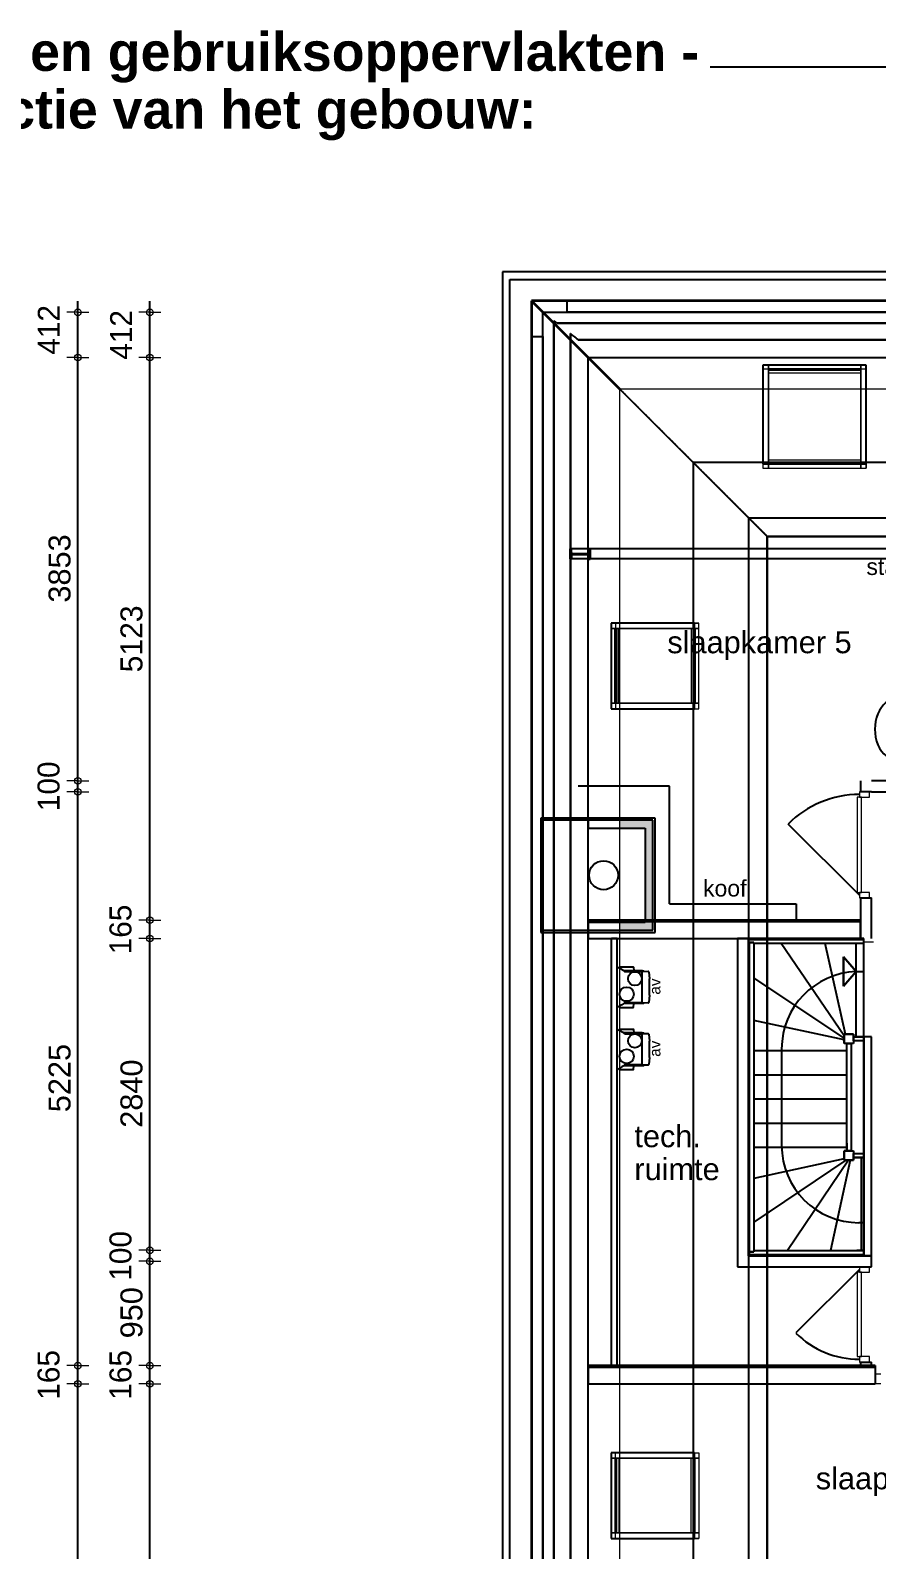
# Model space of a CAD drawing. Header units: millimetres. Extents: x 0 to 59350, y 0 to 29700.
# Drawn here: x 32243 to 36092, y 8906 to 15821 of the extents above; entities that cross this region are included whole.
import ezdxf

# ---------------------------------------------------------------- set-up
doc = ezdxf.new("R2010")
doc.units = ezdxf.units.MM
doc.linetypes.add('PUNKT2_S9', pattern=[1, 0, -1])
doc.linetypes.add('VERDECKT2_S2', pattern=[2.7, 2, -0.7])
doc.layers.add('LAYER1', color=1, linetype='Continuous', lineweight=18)
doc.layers.add('Standard', color=7, linetype='Continuous', lineweight=25)
for name, color, linetype in [('LAYER3', 1, 'Continuous'), ('LAYER4', 1, 'Continuous'), ('LAYER9', 1, 'Continuous')]:
    doc.layers.add(name, color=color, linetype=linetype)
doc.styles.add('ARIAL', font='arial.ttf')

msp = doc.modelspace()

# ---------------------------------------------------------------- hatches: boundary and pattern name
at = {"layer": 'Standard', "linetype": 'PUNKT2_S9', "lineweight": -3}
for points in [[(34922.5, 12190.6), (35039.7, 12190.6), (35039.7, 12225.6), (34922.5, 12225.6)], [(35039.7, 12225.6), (35039.7, 11760.6), (35074.7, 11760.6), (35074.7, 12225.6)], [(34922.5, 11725.6), (35074.7, 11725.6), (35074.7, 11760.6), (34922.5, 11760.6)]]:
    msp.add_hatch(color=9, dxfattribs=at).paths.add_polyline_path(points)

# ---------------------------------------------------------------- linework, layer by layer
at = {"layer": 'LAYER1', "color": 1, "linetype": 'Continuous', "lineweight": -3}
for p, q in [((35945.4, 11244.6), (35658, 11664.1)), ((35951.7, 11252.4), (35858.2, 11664.1)), ((35999.7, 11240.6), (35999.7, 11664.1)), ((36032.2, 11664.1), (36032.2, 11240.6)), ((35942.2, 11603.9), (35942.2, 11470.1)), ((35999.7, 11537), (35942.2, 11603.9)), ((35942.2, 11603.9), (35999.7, 11537)), ((35942.2, 11470.1), (35942.2, 11603.9)), ((35945.4, 11233.4), (35533.7, 11507.8)), ((35942.2, 11470.1), (35999.7, 11537)), ((35999.7, 11537), (35942.2, 11470.1)), ((35945.4, 11225.6), (35533.7, 11314.4)), ((35953.1, 11252.4), (35945.4, 11252.4)), ((35945.4, 11252.4), (35945.4, 11225.6)), ((35964.4, 11252.4), (35945.4, 11252.4)), ((35945.4, 11252.4), (35945.4, 11233.4)), ((35972.3, 11252.4), (35945.4, 11252.4)), ((35945.4, 11252.4), (35945.4, 11244.6)), ((35945.4, 11246), (35945.4, 11209.9)), ((35987.9, 11252.4), (35951.7, 11252.4)), ((35987.9, 11240.6), (35987.9, 11252.4)), ((36019.7, 11240.6), (35987.9, 11240.6)), ((36032.2, 11240.6), (35999.7, 11240.6)), ((35957.2, 11175.6), (35533.7, 11175.6)), ((35660.6, 11185.6), (35660.6, 10745.6)), ((35957.2, 11065.6), (35533.7, 11065.6)), ((35957.2, 10955.6), (35533.7, 10955.6)), ((35957.2, 10845.6), (35533.7, 10845.6)), ((35957.2, 10735.6), (35533.7, 10735.6)), ((35945.4, 10721.4), (35945.4, 10685.2)), ((35957.2, 10721.4), (35945.4, 10721.4)), ((35957.2, 10755.6), (35957.2, 10721.4)), ((35945.4, 10685.2), (35533.7, 10595.4)), ((35953.1, 10678.9), (35533.7, 10396.1)), ((35964.4, 10678.9), (35686.8, 10267.1)), ((35972.2, 10678.9), (35882.2, 10267.1)), ((35945.4, 10705.6), (35945.4, 10678.9)), ((35945.4, 10697.8), (35945.4, 10678.9)), ((35945.4, 10686.6), (35945.4, 10678.9)), ((35945.4, 10678.9), (35953.1, 10678.9)), ((35945.4, 10678.9), (35972.2, 10678.9)), ((35945.4, 10678.9), (35964.4, 10678.9)), ((35951.8, 10678.9), (35987.9, 10678.9)), ((35987.9, 10678.9), (35987.9, 10690.6)), ((35987.9, 10690.6), (36022.2, 10690.6)), ((36002.2, 10690.6), (36034.7, 10690.6)), ((36022.2, 10690.6), (36022.2, 10267.1)), ((36034.7, 10267.1), (36002.2, 10267.1))]:
    msp.add_line(p, q, dxfattribs=at)
at = {"layer": 'LAYER3', "color": 3, "linetype": 'Continuous', "lineweight": -3}
for p, q in [((35514.7, 11683.1), (36032.2, 11683.1)), ((35514.7, 10261.1), (35514.7, 11670.1)), ((35514.7, 11670.1), (35533.7, 11670.1)), ((35533.7, 11670.1), (35514.7, 11670.1)), ((35533.7, 11670.1), (35533.7, 10261.1)), ((36032.2, 11664.1), (35533.7, 11664.1)), ((35957.2, 10721.4), (35957.2, 11209.9)), ((35957.2, 11209.9), (35976.2, 11209.9)), ((35976.2, 11209.9), (35976.2, 10721.4)), ((35987.9, 11221.6), (35987.9, 11240.6)), ((35987.9, 11240.6), (36032.2, 11240.6)), ((36032.2, 11221.6), (35987.9, 11221.6)), ((36032.2, 11240.6), (36032.2, 11221.6)), ((35976.2, 10721.4), (35957.2, 10721.4)), ((35987.9, 10690.6), (35987.9, 10709.6)), ((35987.9, 10709.6), (36034.7, 10709.6)), ((36034.7, 10690.6), (35987.9, 10690.6)), ((35533.7, 10261.1), (35514.7, 10261.1)), ((35514.7, 10248.1), (35514.7, 10261.1)), ((35514.7, 10261.1), (35533.7, 10261.1)), ((36034.7, 10248.1), (35514.7, 10248.1)), ((35533.7, 10267.1), (36034.7, 10267.1))]:
    msp.add_line(p, q, dxfattribs=at)
at = {"layer": 'LAYER4', "color": 4, "linetype": 'Continuous', "lineweight": -3}
for p, q in [((35945.4, 11209.9), (35945.4, 11252.4)), ((35945.4, 11252.4), (35987.9, 11252.4)), ((35987.9, 11209.9), (35945.4, 11209.9)), ((35987.9, 11252.4), (35987.9, 11209.9)), ((35945.4, 10678.9), (35945.4, 10721.4)), ((35945.4, 10721.4), (35987.9, 10721.4)), ((35987.9, 10721.4), (35987.9, 10678.9)), ((35987.9, 10678.9), (35945.4, 10678.9))]:
    msp.add_line(p, q, dxfattribs=at)
at = {"layer": 'LAYER9', "color": 8, "linetype": 'Continuous', "lineweight": -3}
for p, q in [((35999.7, 11537), (36032.2, 11537)), ((36034.7, 10394), (36012.2, 10394))]:
    msp.add_line(p, q, dxfattribs=at)
for centre, start, end in [((36012.2, 11185.6), 92.03748, 180), ((36012.2, 10745.6), 180, 270)]:
    msp.add_arc(centre, 351.6, start, end, dxfattribs=at)
at = {"layer": 'Standard', "color": 7, "linetype": 'Continuous', "lineweight": -3}
for p, q in [((42773, 15653.5), (35335.5, 15653.5)), ((32458.8, 14538.1), (32458.8, 14588.1)), ((32458.8, 14332.1), (32458.8, 14538.1)), ((32786, 14538.1), (32786, 14588.1)), ((32786, 14332.1), (32786, 14538.1)), ((34522.5, 7485.9), (34522.5, 14590.3)), ((32458.8, 12405.6), (32458.8, 14332.1)), ((32786, 11770.6), (32786, 14332.1)), ((32458.8, 12355.6), (32458.8, 12405.6)), ((32458.8, 9743.1), (32458.8, 12355.6)), ((32786, 11688.1), (32786, 11770.6)), ((32786, 10268.1), (32786, 11688.1)), ((34912.7, 11375), (34912.7, 11557)), ((34912.7, 11557), (34914.7, 11557)), ((34925, 11551.1), (34914.7, 11557)), ((34924, 11557), (34923.9, 11551.7)), ((34925, 11558), (34986.4, 11558)), ((34938.2, 11543.4), (34925, 11551.1)), ((34987.4, 11557), (34987.8, 11541.3)), ((34942.7, 11540.8), (34938.2, 11543.4)), ((35025.7, 11540.8), (34940.5, 11542.1)), ((34943.1, 11540.5), (34942.7, 11540.8)), ((34943.5, 11540), (34943.1, 11540.5)), ((34943.9, 11539.6), (34943.5, 11540)), ((34944.2, 11539.1), (34943.9, 11539.6)), ((34944.5, 11538.5), (34944.2, 11539.1)), ((34944.8, 11537.9), (34944.5, 11538.5)), ((34945, 11537.3), (34944.8, 11537.9)), ((34945.3, 11536.7), (34945, 11537.3)), ((34945.3, 11536.7), (35025.7, 11536.7)), ((35025.7, 11541.2), (35031.5, 11541)), ((35025.7, 11391.2), (35025.7, 11541.2)), ((35053, 11536.1), (35025.7, 11537.1)), ((35032.4, 11539.8), (35032.4, 11540)), ((35033.4, 11538.8), (35053, 11538.1)), ((35053.2, 11536.2), (35053, 11536.1)), ((35053.6, 11536.2), (35053.2, 11536.2)), ((35054, 11536.2), (35053.6, 11536.2)), ((35054.4, 11536.1), (35054, 11536.2)), ((35054.8, 11536.1), (35054.4, 11536.1)), ((35055.1, 11536), (35054.8, 11536.1)), ((35055.4, 11535.9), (35055.1, 11536)), ((35055.6, 11535.8), (35055.4, 11535.9)), ((35055.8, 11535.7), (35055.6, 11535.8)), ((35055.9, 11535.5), (35055.8, 11535.7)), ((35055.9, 11535.4), (35055.9, 11535.5)), ((35055.9, 11535.4), (35058.7, 11503.5)), ((35058.4, 11503.4), (35058.7, 11503.5)), ((35058.7, 11429), (35058.7, 11503.5)), ((35058.7, 11429), (35055.9, 11397)), ((35058.4, 11429), (35058.7, 11429)), ((34912.7, 11375), (34914.7, 11375)), ((34914.7, 11375), (34925, 11380.9)), ((34924, 11375), (34923.9, 11380.3)), ((34933.8, 11386), (34925, 11380.9)), ((34925, 11374), (34986.4, 11374)), ((34942.7, 11391.2), (34933.8, 11386)), ((35025.7, 11391.3), (34940.5, 11390)), ((34943.1, 11391.5), (34942.7, 11391.2)), ((34943.5, 11391.9), (34943.1, 11391.5)), ((34943.9, 11392.4), (34943.5, 11391.9)), ((34944.2, 11392.9), (34943.9, 11392.4)), ((34944.5, 11393.5), (34944.2, 11392.9)), ((34944.8, 11394), (34944.5, 11393.5)), ((34945, 11394.6), (34944.8, 11394)), ((34945.3, 11395.2), (34945, 11394.6)), ((35025.7, 11395.2), (34945.3, 11395.2)), ((34987.4, 11375), (34987.8, 11390.7)), ((35025.7, 11395.3), (35053, 11396.3)), ((35031.5, 11391.4), (35025.7, 11391.2)), ((35032.4, 11392.5), (35032.4, 11392.6)), ((35053, 11394.3), (35033.4, 11393.6)), ((35053, 11396.3), (35053.2, 11396.3)), ((35053.2, 11396.3), (35053.6, 11396.3)), ((35053.6, 11396.3), (35054, 11396.3)), ((35054, 11396.3), (35054.4, 11396.3)), ((35054.4, 11396.3), (35054.8, 11396.3)), ((35054.8, 11396.3), (35055.1, 11396.4)), ((35055.1, 11396.4), (35055.4, 11396.5)), ((35055.4, 11396.5), (35055.6, 11396.6)), ((35055.6, 11396.6), (35055.8, 11396.7)), ((35055.8, 11396.7), (35055.9, 11396.9)), ((35055.9, 11396.9), (35055.9, 11397)), ((34912.7, 11091.9), (34912.7, 11273.9)), ((34912.7, 11273.9), (34914.7, 11273.9)), ((34925, 11268), (34914.7, 11273.9)), ((34924, 11274), (34923.9, 11268.6)), ((34925, 11274.9), (34986.4, 11274.9)), ((34987.4, 11274), (34987.8, 11258.3)), ((34938.2, 11260.3), (34925, 11268)), ((34942.7, 11257.8), (34938.2, 11260.3)), ((35025.7, 11257.7), (34940.5, 11259)), ((34943.1, 11257.4), (34942.7, 11257.8)), ((34943.5, 11257), (34943.1, 11257.4)), ((34943.9, 11256.5), (34943.5, 11257)), ((34944.2, 11256), (34943.9, 11256.5)), ((34944.5, 11255.5), (34944.2, 11256)), ((34944.8, 11254.9), (34944.5, 11255.5)), ((34945, 11254.3), (34944.8, 11254.9)), ((34945.3, 11253.7), (34945, 11254.3)), ((34945.3, 11253.7), (35025.7, 11253.7)), ((35025.7, 11258.1), (35031.5, 11257.9)), ((35025.7, 11108.2), (35025.7, 11258.1)), ((35053, 11253.1), (35025.7, 11254)), ((35032.4, 11256.8), (35032.4, 11256.9)), ((35033.4, 11255.8), (35053, 11255.1)), ((35053.2, 11253.1), (35053, 11253.1)), ((35053.6, 11253.1), (35053.2, 11253.1)), ((35054, 11253.1), (35053.6, 11253.1)), ((35054.4, 11253.1), (35054, 11253.1)), ((35054.8, 11253), (35054.4, 11253.1)), ((35055.1, 11252.9), (35054.8, 11253)), ((35055.4, 11252.8), (35055.1, 11252.9)), ((35055.6, 11252.7), (35055.4, 11252.8)), ((35055.8, 11252.6), (35055.6, 11252.7)), ((35055.9, 11252.5), (35055.8, 11252.6)), ((35055.9, 11252.3), (35055.9, 11252.5)), ((35055.9, 11252.3), (35058.7, 11220.4)), ((35058.4, 11220.4), (35058.7, 11220.4)), ((35058.7, 11145.9), (35058.7, 11220.4)), ((35058.7, 11145.9), (35055.9, 11114)), ((35058.4, 11145.9), (35058.7, 11145.9)), ((34912.7, 11091.9), (34914.7, 11091.9)), ((34914.7, 11091.9), (34925, 11097.9)), ((34924, 11091.9), (34923.9, 11097.2)), ((34933.8, 11103), (34925, 11097.9)), ((34925, 11090.9), (34986.4, 11090.9)), ((34942.7, 11108.1), (34933.8, 11103)), ((35025.7, 11108.3), (34940.5, 11106.9)), ((34943.1, 11108.5), (34942.7, 11108.1)), ((34943.5, 11108.9), (34943.1, 11108.5)), ((34943.9, 11109.3), (34943.5, 11108.9)), ((34944.2, 11109.9), (34943.9, 11109.3)), ((34944.5, 11110.4), (34944.2, 11109.9)), ((34944.8, 11111), (34944.5, 11110.4)), ((34945, 11111.6), (34944.8, 11111)), ((34945.3, 11112.2), (34945, 11111.6)), ((35025.7, 11112.2), (34945.3, 11112.2)), ((34987.4, 11091.9), (34987.8, 11107.7)), ((35025.7, 11112.3), (35053, 11113.2)), ((35031.5, 11108.4), (35025.7, 11108.2)), ((35032.4, 11109.4), (35032.4, 11109.5)), ((35053, 11111.2), (35033.4, 11110.5)), ((35053, 11113.2), (35053.2, 11113.2)), ((35053.2, 11113.2), (35053.6, 11113.2)), ((35053.6, 11113.2), (35054, 11113.2)), ((35054, 11113.2), (35054.4, 11113.2)), ((35054.4, 11113.2), (35054.8, 11113.3)), ((35054.8, 11113.3), (35055.1, 11113.4)), ((35055.1, 11113.4), (35055.4, 11113.4)), ((35055.4, 11113.4), (35055.6, 11113.6)), ((35055.6, 11113.6), (35055.8, 11113.7)), ((35055.8, 11113.7), (35055.9, 11113.8)), ((35055.9, 11113.8), (35055.9, 11114)), ((32786, 10218.1), (32786, 10268.1)), ((32786, 9743.1), (32786, 10218.1)), ((32458.8, 9660.6), (32458.8, 9743.1)), ((32786, 9660.6), (32786, 9743.1)), ((32458.8, 7744.1), (32458.8, 9660.6)), ((32786, 7744.1), (32786, 9660.6))]:
    msp.add_line(p, q, dxfattribs=at)
at = {"layer": 'Standard', "color": 5, "linetype": 'Continuous', "lineweight": -3}
for p, q in [((34391.2, 14721.6), (34391.2, 7354.6)), ((38258.2, 14721.6), (34391.2, 14721.6)), ((34424.7, 7388.1), (34424.7, 14688.1)), ((34424.7, 14688.1), (38224.7, 14688.1)), ((36045.7, 14298.2), (35575.7, 14298.2)), ((35575.7, 14298.2), (35575.7, 14190.3)), ((36045.7, 14190.3), (36045.7, 14298.2)), ((34922.5, 13123.6), (34885.3, 13123.6)), ((34885.3, 13123.6), (34885.3, 12733.6)), ((34885.3, 12733.6), (34922.5, 12733.6)), ((36014.2, 11884.6), (35690, 12208.8)), ((36019.7, 11770.6), (34922.5, 11770.6)), ((34922.5, 11764.4), (36019.7, 11764.4)), ((36019.7, 11764.4), (34922.5, 11764.4)), ((36019.7, 11764.4), (36019.7, 11770.6)), ((36019.7, 11694.4), (36019.7, 11764.4)), ((34922.5, 11688.1), (36019.7, 11688.1)), ((36014.2, 10180.6), (35725.3, 9891.8)), ((36086.2, 9743.1), (34922.5, 9743.1)), ((34922.5, 9736.9), (36086.2, 9736.9)), ((36086.2, 9736.9), (34922.5, 9736.9)), ((36086.2, 9743.1), (36086.2, 9736.9)), ((36086.2, 9736.9), (36086.2, 9700.6)), ((36086.2, 9700.6), (36086.2, 9666.9)), ((34922.5, 9660.6), (36086.2, 9660.6)), ((36086.2, 9666.9), (36086.2, 9665.6)), ((36086.2, 9665.6), (36086.2, 9660.6)), ((34922.5, 9346.7), (34885.3, 9346.7)), ((34885.3, 9346.7), (34885.3, 8956.7)), ((34885.3, 8956.7), (34922.5, 8956.7))]:
    msp.add_line(p, q, dxfattribs=at)
at = {"layer": 'Standard', "color": 51, "linetype": 'Continuous', "lineweight": 18}
for p, q in [((37364.7, 14688.1), (34424.7, 14688.1)), ((34424.7, 14688.1), (34424.7, 7388.1))]:
    msp.add_line(p, q, dxfattribs=at)
at = {"layer": 'Standard', "color": 7, "linetype": 'Continuous', "lineweight": 18}
for p, q in [((32458.8, 14538.1), (32408.8, 14538.1)), ((32458.8, 14538.1), (32508.8, 14538.1)), ((32786, 14538.1), (32736, 14538.1)), ((32786, 14538.1), (32836, 14538.1)), ((32458.8, 14332.1), (32408.8, 14332.1)), ((32458.8, 14332.1), (32508.8, 14332.1)), ((32786, 14332.1), (32736, 14332.1)), ((32786, 14332.1), (32836, 14332.1)), ((32458.8, 12405.6), (32408.8, 12405.6)), ((32458.8, 12405.6), (32508.8, 12405.6)), ((32458.8, 12355.6), (32408.8, 12355.6)), ((32458.8, 12355.6), (32508.8, 12355.6)), ((32786, 11770.6), (32736, 11770.6)), ((32786, 11770.6), (32836, 11770.6)), ((32786, 11688.1), (32736, 11688.1)), ((32786, 11688.1), (32836, 11688.1)), ((36037, 11672.1), (36078.5, 11672.1)), ((32786, 10268.1), (32736, 10268.1)), ((32786, 10268.1), (32836, 10268.1)), ((32786, 10218.1), (32736, 10218.1)), ((32786, 10218.1), (32836, 10218.1)), ((32458.8, 9743.1), (32408.8, 9743.1)), ((32458.8, 9743.1), (32508.8, 9743.1)), ((32786, 9743.1), (32736, 9743.1)), ((32786, 9743.1), (32836, 9743.1)), ((32458.8, 9660.6), (32408.8, 9660.6)), ((32458.8, 9660.6), (32508.8, 9660.6)), ((32786, 9660.6), (32736, 9660.6)), ((32786, 9660.6), (32836, 9660.6))]:
    msp.add_line(p, q, dxfattribs=at)
at = {"layer": 'Standard', "color": 7, "linetype": 'Continuous', "lineweight": 25}
msp.add_line((34922.5, 14190.3), (34522.5, 14590.3), dxfattribs=at)
at = {"layer": 'Standard', "color": 34, "linetype": 'Continuous', "lineweight": 18}
for p, q in [((34922.5, 14190.3), (34522.5, 14590.3)), ((34522.5, 14590.3), (34522.5, 7485.9)), ((34522.5, 14590.3), (34922.5, 14190.3)), ((38126.9, 14590.3), (34522.5, 14590.3))]:
    msp.add_line(p, q, dxfattribs=at)
at = {"layer": 'Standard', "color": 255, "linetype": 'Continuous', "lineweight": 35}
for p, q in [((34922.5, 14190.3), (34522.5, 14590.3)), ((34522.5, 14590.3), (34522.5, 7485.9)), ((34522.5, 14590.3), (34922.5, 14190.3)), ((38126.9, 14590.3), (34522.5, 14590.3))]:
    msp.add_line(p, q, dxfattribs=at)
at = {"layer": 'Standard', "color": 1, "linetype": 'VERDECKT2_S2', "lineweight": -3}
for p, q in [((34684.7, 14588.1), (34524.7, 14588.1)), ((34524.7, 14588.1), (34524.7, 14538.1)), ((34524.7, 14538.1), (34524.7, 14428.1)), ((34574.7, 7538.1), (34574.7, 14538.1)), ((34574.7, 14538.1), (37364.7, 14538.1)), ((34684.7, 14538.1), (34684.7, 14588.1)), ((37964.7, 14538.1), (34684.7, 14538.1)), ((34624.7, 14499.3), (34639.1, 14488.1)), ((34624.7, 14488.1), (34624.7, 14499.3)), ((34624.7, 14499.3), (34624.7, 14488.1)), ((34639.1, 14488.1), (34624.7, 14499.3)), ((34624.7, 7588.1), (34624.7, 14488.1)), ((34624.7, 14488.1), (34624.7, 7588.1)), ((34639.1, 14488.1), (38024.7, 14488.1)), ((38024.7, 14488.1), (34639.1, 14488.1)), ((34524.7, 14428.1), (34574.7, 14428.1)), ((34574.7, 14428.1), (34574.7, 7648.1)), ((34699.7, 14441), (34735.6, 14413.1)), ((34699.7, 14413.1), (34699.7, 14441)), ((34699.7, 14441), (34699.7, 14413.1)), ((34735.6, 14413.1), (34699.7, 14441)), ((34699.7, 7663.1), (34699.7, 14413.1)), ((34699.7, 14413.1), (34699.7, 7663.1)), ((34735.6, 14413.1), (37949.7, 14413.1)), ((37949.7, 14413.1), (34735.6, 14413.1)), ((34780.7, 14332.1), (36299.7, 14332.1)), ((34780.7, 12225.6), (34780.7, 14332.1)), ((35594.9, 13517.9), (34922.5, 14190.3)), ((34922.5, 14190.3), (35594.9, 13517.9)), ((35594.9, 13517.9), (34922.5, 14190.3)), ((34922.5, 14190.3), (35594.9, 13517.9)), ((35575.7, 14190.3), (35575.7, 13848.3)), ((36045.7, 13848.3), (36045.7, 14190.3)), ((35575.7, 13848.3), (36045.7, 13848.3)), ((37054.5, 13517.9), (35594.9, 13517.9)), ((35594.9, 13517.9), (35594.9, 8558.3)), ((35594.9, 8558.3), (35594.9, 13517.9)), ((35594.9, 13517.9), (37054.5, 13517.9)), ((37054.5, 13517.9), (35594.9, 13517.9)), ((35594.9, 13517.9), (35594.9, 8558.3)), ((35594.9, 8558.3), (35594.9, 13517.9)), ((35594.9, 13517.9), (37054.5, 13517.9)), ((35264.5, 13123.6), (34922.5, 13123.6)), ((35264.5, 12733.6), (35264.5, 13123.6)), ((34922.5, 12733.6), (35264.5, 12733.6)), ((34922.5, 12235.6), (34564.7, 12235.6)), ((34564.7, 12235.6), (34564.7, 11715.6)), ((34922.5, 12225.6), (34574.7, 12225.6)), ((34574.7, 12225.6), (34574.7, 11725.6)), ((34922.5, 12225.6), (34780.7, 12225.6)), ((34780.7, 12225.6), (34780.7, 12190.6)), ((34780.7, 12190.6), (34780.7, 12225.6)), ((34780.7, 12190.6), (34922.5, 12190.6)), ((34780.7, 11760.6), (34780.7, 12190.6)), ((34922.5, 11770.6), (34780.7, 11770.6)), ((34780.7, 11770.6), (34780.7, 11764.4)), ((34780.7, 11764.4), (34922.5, 11764.4)), ((34922.5, 11764.4), (34780.7, 11764.4)), ((34780.7, 11764.4), (34780.7, 11694.4)), ((34922.5, 11760.6), (34780.7, 11760.6)), ((34780.7, 11760.6), (34780.7, 11725.6)), ((34780.7, 11725.6), (34780.7, 11760.6)), ((34564.7, 11715.6), (34922.5, 11715.6)), ((34574.7, 11725.6), (34922.5, 11725.6)), ((34780.7, 11725.6), (34922.5, 11725.6)), ((34780.7, 7744.1), (34780.7, 11725.6)), ((34780.7, 11694.4), (34780.7, 11688.1)), ((34780.7, 11688.1), (34922.5, 11688.1)), ((34885.7, 11688.1), (34885.7, 9743.1)), ((34912.7, 11688.1), (34885.7, 11688.1)), ((34912.7, 9743.1), (34912.7, 11688.1)), ((36034.7, 11688.1), (35509.7, 11688.1)), ((35509.7, 11688.1), (35509.7, 10243.1)), ((36034.7, 10243.1), (36034.7, 11688.1)), ((35509.7, 10243.1), (36034.7, 10243.1)), ((34922.5, 9743.1), (34780.7, 9743.1)), ((34780.7, 9743.1), (34780.7, 9736.9)), ((34780.7, 9736.9), (34922.5, 9736.9)), ((34922.5, 9736.9), (34780.7, 9736.9)), ((34780.7, 9736.9), (34780.7, 9666.9)), ((34885.7, 9743.1), (34912.7, 9743.1)), ((34780.7, 9666.9), (34780.7, 9660.6)), ((34780.7, 9660.6), (34922.5, 9660.6)), ((35264.5, 9346.7), (34922.5, 9346.7)), ((35264.5, 8956.7), (35264.5, 9346.7)), ((34922.5, 8956.7), (35264.5, 8956.7))]:
    msp.add_line(p, q, dxfattribs=at)
at = {"layer": 'Standard', "color": 59, "linetype": 'Continuous', "lineweight": 18}
for p, q in [((35575.7, 14298.2), (35575.7, 13848.3)), ((35600.7, 14298.2), (35575.7, 14298.2)), ((35575.7, 14298.2), (35575.7, 14279.1)), ((35575.7, 14279.1), (35575.7, 13829.1)), ((35600.7, 14279.1), (35575.7, 14279.1)), ((35600.7, 13848.3), (35600.7, 14298.2)), ((35600.7, 14298.2), (35600.7, 14279.1)), ((36020.7, 14298.2), (35600.7, 14298.2)), ((35600.7, 14298.2), (35600.7, 14282.1)), ((35600.7, 14298.2), (35600.7, 14279.1)), ((35600.7, 14282.1), (36020.7, 14282.1)), ((35600.7, 14282.1), (35600.7, 14263)), ((35600.7, 13829.1), (35600.7, 14279.1)), ((36020.7, 14279.1), (35600.7, 14279.1)), ((35600.7, 14279.1), (35600.7, 14263)), ((35600.7, 14263), (36020.7, 14263)), ((36045.7, 14298.2), (36020.7, 14298.2)), ((36020.7, 14298.2), (36020.7, 13848.3)), ((36020.7, 14298.2), (36020.7, 14279.1)), ((36020.7, 14282.1), (36020.7, 14298.2)), ((36020.7, 14298.2), (36020.7, 14279.1)), ((36020.7, 14282.1), (36020.7, 14263)), ((36045.7, 14279.1), (36020.7, 14279.1)), ((36020.7, 14279.1), (36020.7, 13829.1)), ((36020.7, 14263), (36020.7, 14279.1)), ((36045.7, 13848.3), (36045.7, 14298.2)), ((36045.7, 14298.2), (36045.7, 14279.1)), ((36045.7, 13829.1), (36045.7, 14279.1)), ((35575.7, 13848.3), (35600.7, 13848.3)), ((35575.7, 13848.3), (35575.7, 13829.1)), ((36020.7, 13864.3), (35600.7, 13864.3)), ((35600.7, 13864.3), (35600.7, 13848.3)), ((35600.7, 13864.3), (35600.7, 13845.2)), ((35600.7, 13848.3), (35600.7, 13829.1)), ((35600.7, 13848.3), (36020.7, 13848.3)), ((35600.7, 13848.3), (35600.7, 13829.1)), ((36020.7, 13845.2), (35600.7, 13845.2)), ((35600.7, 13845.2), (35600.7, 13829.1)), ((36020.7, 13848.3), (36020.7, 13864.3)), ((36020.7, 13864.3), (36020.7, 13845.2)), ((36020.7, 13848.3), (36045.7, 13848.3)), ((36020.7, 13848.3), (36020.7, 13829.1)), ((36020.7, 13848.3), (36020.7, 13829.1)), ((36020.7, 13829.1), (36020.7, 13845.2)), ((36045.7, 13848.3), (36045.7, 13829.1)), ((35575.7, 13829.1), (35600.7, 13829.1)), ((35600.7, 13829.1), (36020.7, 13829.1)), ((36020.7, 13829.1), (36045.7, 13829.1)), ((35264.5, 13123.6), (34885.3, 13123.6)), ((34885.3, 13123.6), (34885.3, 13098.6)), ((34885.3, 13123.6), (34904.5, 13123.6)), ((34885.3, 13098.6), (35264.5, 13098.6)), ((34885.3, 13098.6), (34904.5, 13098.6)), ((34885.3, 13098.6), (34885.3, 12758.6)), ((34901.4, 13098.6), (34885.3, 13098.6)), ((34885.3, 13098.6), (34904.5, 13098.6)), ((34901.4, 12758.6), (34901.4, 13098.6)), ((34901.4, 13098.6), (34920.5, 13098.6)), ((35283.7, 13123.6), (34904.5, 13123.6)), ((34904.5, 13123.6), (34904.5, 13098.6)), ((34904.5, 13098.6), (35283.7, 13098.6)), ((34904.5, 13098.6), (34904.5, 12758.6)), ((34920.5, 13098.6), (34904.5, 13098.6)), ((34920.5, 12758.6), (34920.5, 13098.6)), ((35264.5, 13098.6), (35248.5, 13098.6)), ((35248.5, 13098.6), (35248.5, 12758.6)), ((35248.5, 13098.6), (35267.6, 13098.6)), ((35264.5, 13098.6), (35264.5, 13123.6)), ((35264.5, 13123.6), (35283.7, 13123.6)), ((35264.5, 13098.6), (35283.7, 13098.6)), ((35264.5, 12758.6), (35264.5, 13098.6)), ((35264.5, 13098.6), (35283.7, 13098.6)), ((35283.7, 13098.6), (35267.6, 13098.6)), ((35267.6, 13098.6), (35267.6, 12758.6)), ((35283.7, 13098.6), (35283.7, 13123.6)), ((35283.7, 12758.6), (35283.7, 13098.6)), ((35264.5, 12758.6), (34885.3, 12758.6)), ((34885.3, 12758.6), (34885.3, 12733.6)), ((34885.3, 12758.6), (34904.5, 12758.6)), ((34885.3, 12758.6), (34901.4, 12758.6)), ((34885.3, 12758.6), (34904.5, 12758.6)), ((34885.3, 12733.6), (35264.5, 12733.6)), ((34885.3, 12733.6), (34904.5, 12733.6)), ((34901.4, 12758.6), (34920.5, 12758.6)), ((35283.7, 12758.6), (34904.5, 12758.6)), ((34904.5, 12758.6), (34904.5, 12733.6)), ((34904.5, 12758.6), (34920.5, 12758.6)), ((34904.5, 12733.6), (35283.7, 12733.6)), ((35248.5, 12758.6), (35264.5, 12758.6)), ((35248.5, 12758.6), (35267.6, 12758.6)), ((35264.5, 12733.6), (35264.5, 12758.6)), ((35264.5, 12758.6), (35283.7, 12758.6)), ((35264.5, 12758.6), (35283.7, 12758.6)), ((35264.5, 12733.6), (35283.7, 12733.6)), ((35267.6, 12758.6), (35283.7, 12758.6)), ((35283.7, 12733.6), (35283.7, 12758.6)), ((34885.3, 9346.7), (35264.5, 9346.7)), ((34885.3, 9321.7), (34885.3, 9346.7)), ((34885.3, 9346.7), (34904.5, 9346.7)), ((34904.5, 9346.7), (35283.7, 9346.7)), ((34904.5, 9321.7), (34904.5, 9346.7)), ((35264.5, 9346.7), (35264.5, 9321.7)), ((35264.5, 9346.7), (35283.7, 9346.7)), ((35283.7, 9346.7), (35283.7, 9321.7)), ((35264.5, 9321.7), (34885.3, 9321.7)), ((34885.3, 9321.7), (34904.5, 9321.7)), ((34885.3, 8981.7), (34885.3, 9321.7)), ((34885.3, 9321.7), (34901.4, 9321.7)), ((34885.3, 9321.7), (34904.5, 9321.7)), ((34901.4, 9321.7), (34901.4, 8981.7)), ((34901.4, 9321.7), (34920.5, 9321.7)), ((35283.7, 9321.7), (34904.5, 9321.7)), ((34904.5, 8981.7), (34904.5, 9321.7)), ((34904.5, 9321.7), (34920.5, 9321.7)), ((34920.5, 9321.7), (34920.5, 8981.7)), ((35248.5, 8981.7), (35248.5, 9321.7)), ((35248.5, 9321.7), (35264.5, 9321.7)), ((35248.5, 9321.7), (35267.6, 9321.7)), ((35264.5, 9321.7), (35283.7, 9321.7)), ((35264.5, 9321.7), (35264.5, 8981.7)), ((35264.5, 9321.7), (35283.7, 9321.7)), ((35267.6, 8981.7), (35267.6, 9321.7)), ((35267.6, 9321.7), (35283.7, 9321.7)), ((35283.7, 9321.7), (35283.7, 8981.7)), ((34885.3, 8956.7), (34885.3, 8981.7)), ((34885.3, 8981.7), (35264.5, 8981.7)), ((34885.3, 8981.7), (34904.5, 8981.7)), ((34901.4, 8981.7), (34885.3, 8981.7)), ((34885.3, 8981.7), (34904.5, 8981.7)), ((35264.5, 8956.7), (34885.3, 8956.7)), ((34885.3, 8956.7), (34904.5, 8956.7)), ((34901.4, 8981.7), (34920.5, 8981.7)), ((34904.5, 8956.7), (34904.5, 8981.7)), ((34904.5, 8981.7), (35283.7, 8981.7)), ((34920.5, 8981.7), (34904.5, 8981.7)), ((35283.7, 8956.7), (34904.5, 8956.7)), ((35264.5, 8981.7), (35248.5, 8981.7)), ((35248.5, 8981.7), (35267.6, 8981.7)), ((35264.5, 8981.7), (35264.5, 8956.7)), ((35264.5, 8981.7), (35283.7, 8981.7)), ((35264.5, 8981.7), (35283.7, 8981.7)), ((35264.5, 8956.7), (35283.7, 8956.7)), ((35283.7, 8981.7), (35267.6, 8981.7)), ((35283.7, 8981.7), (35283.7, 8956.7))]:
    msp.add_line(p, q, dxfattribs=at)
at = {"layer": 'Standard', "color": 4, "linetype": 'Continuous', "lineweight": 18}
for p, q in [((36020.7, 14272.6), (35600.7, 14272.6)), ((35600.7, 14272.6), (35600.7, 13854.8)), ((36020.7, 13854.8), (36020.7, 14272.6)), ((35600.7, 13854.8), (36020.7, 13854.8)), ((35258.1, 13098.6), (34910.9, 13098.6)), ((34910.9, 13098.6), (34910.9, 12758.6)), ((35258.1, 12758.6), (35258.1, 13098.6)), ((34910.9, 12758.6), (35258.1, 12758.6)), ((34910.9, 8981.7), (34910.9, 9321.7)), ((34910.9, 9321.7), (35258.1, 9321.7)), ((35258.1, 9321.7), (35258.1, 8981.7)), ((35258.1, 8981.7), (34910.9, 8981.7))]:
    msp.add_line(p, q, dxfattribs=at)
at = {"layer": 'Standard', "color": 30, "linetype": 'VERDECKT2_S2', "lineweight": 18}
for q in [(37726.9, 14190.3), (34922.5, 7885.9)]:
    msp.add_line((34922.5, 14190.3), q, dxfattribs=at)
at = {"layer": 'Standard', "color": 7, "linetype": 'VERDECKT2_S2', "lineweight": 18}
msp.add_line((34922.5, 14190.3), (34922.5, 7885.9), dxfattribs=at)
at = {"layer": 'Standard', "color": 255, "linetype": 'VERDECKT2_S2', "lineweight": -3}
for p, q in [((37391.2, 13854.7), (35258.1, 13854.7)), ((35258.1, 13854.7), (35258.1, 8221.6))]:
    msp.add_line(p, q, dxfattribs=at)
at = {"layer": 'Standard', "color": 7, "linetype": 'VERDECKT2_S2', "lineweight": -3}
for q in [(37139.5, 13602.9), (35509.9, 8473.3)]:
    msp.add_line((35509.9, 13602.9), q, dxfattribs=at)
at = {"layer": 'Standard', "color": 2, "linetype": 'Continuous', "lineweight": 35}
for p, q in [((34699.7, 13415.4), (34699.7, 13460.9)), ((34699.7, 13460.9), (34703.7, 13460.9)), ((34703.7, 13443.9), (34703.7, 13460.9)), ((34703.7, 13432.3), (34703.7, 13415.4)), ((34708.2, 13439.4), (34781.2, 13439.4)), ((34708.2, 13436.8), (34781.2, 13436.8)), ((34785.7, 13460.9), (34789.7, 13460.9)), ((34785.7, 13443.9), (34785.7, 13460.9)), ((34785.7, 13432.3), (34785.7, 13415.4)), ((34789.7, 13415.4), (34789.7, 13460.9)), ((34699.7, 13415.4), (34703.7, 13415.4)), ((34785.7, 13415.4), (34789.7, 13415.4))]:
    msp.add_line(p, q, dxfattribs=at)
at = {"layer": 'Standard', "color": 5, "linetype": 'VERDECKT2_S2', "lineweight": -3}
for p, q in [((37945.7, 13460.9), (34703.7, 13460.9)), ((37945.7, 13415.4), (34703.7, 13415.4)), ((35149.7, 12381.2), (34734.7, 12381.2)), ((35149.7, 11845.6), (35149.7, 12381.2)), ((35149.7, 11845.6), (35726.7, 11845.6)), ((35726.7, 11845.6), (35726.7, 11770.6))]:
    msp.add_line(p, q, dxfattribs=at)
at = {"layer": 'Standard', "color": 255, "linetype": 'Continuous', "lineweight": -3}
for p, q in [((36019.7, 12405.6), (36019.7, 12355.6)), ((36299.7, 12405.6), (36069.7, 12405.6)), ((36054.7, 12355.6), (36019.7, 12355.6)), ((36069.7, 12355.6), (36054.7, 12355.6)), ((36069.7, 12355.6), (36569.7, 12355.6)), ((35039.7, 12225.6), (34922.5, 12225.6)), ((34922.5, 12190.6), (35039.7, 12190.6)), ((35074.7, 12225.6), (35039.7, 12225.6)), ((35039.7, 12190.6), (35039.7, 11760.6)), ((35074.7, 11760.6), (35074.7, 12225.6)), ((36019.7, 11872.1), (36054.7, 11872.1)), ((36019.7, 11872.1), (36019.7, 11688.1)), ((36054.7, 11872.1), (36069.7, 11872.1)), ((36069.7, 11688.1), (36069.7, 11872.1)), ((35039.7, 11760.6), (34922.5, 11760.6)), ((35074.7, 11725.6), (35074.7, 11760.6)), ((34922.5, 11725.6), (35074.7, 11725.6)), ((35509.7, 11688.1), (35459.7, 11688.1)), ((35459.7, 11688.1), (35459.7, 10193.1)), ((35509.7, 10243.1), (35509.7, 11688.1)), ((36034.7, 10243.1), (35509.7, 10243.1)), ((36069.7, 10243.1), (36034.7, 10243.1)), ((36069.7, 10193.1), (36069.7, 10243.1)), ((35459.7, 10193.1), (35509.7, 10193.1)), ((35509.7, 10193.1), (36019.7, 10193.1)), ((36019.7, 10193.1), (36069.7, 10193.1)), ((36019.7, 9759.6), (36054.7, 9759.6)), ((36019.7, 9759.6), (36019.7, 9743.1)), ((36054.7, 9759.6), (36069.7, 9759.6)), ((36069.7, 9743.1), (36069.7, 9759.6)), ((36019.7, 9743.1), (36069.7, 9743.1))]:
    msp.add_line(p, q, dxfattribs=at)
at = {"layer": 'Standard', "color": 131, "linetype": 'Continuous', "lineweight": 18}
for p, q in [((36004.2, 12330.6), (36004.2, 11897.1)), ((36024.2, 12330.6), (36004.2, 12330.6)), ((36014.2, 12355.6), (36014.2, 12330.6)), ((36060.2, 12355.6), (36014.2, 12355.6)), ((36014.2, 12330.6), (36060.2, 12330.6)), ((36024.2, 11897.1), (36024.2, 12330.6)), ((36060.2, 12330.6), (36060.2, 12355.6)), ((36004.2, 11897.1), (36024.2, 11897.1)), ((36014.2, 11897.1), (36014.2, 11872.1)), ((36060.2, 11897.1), (36014.2, 11897.1)), ((36060.2, 11872.1), (36060.2, 11897.1)), ((36014.2, 11872.1), (36060.2, 11872.1)), ((36004.2, 10168.1), (36004.2, 9784.6)), ((36024.2, 10168.1), (36004.2, 10168.1)), ((36014.2, 10193.1), (36014.2, 10168.1)), ((36060.2, 10193.1), (36014.2, 10193.1)), ((36014.2, 10168.1), (36060.2, 10168.1)), ((36024.2, 9784.6), (36024.2, 10168.1)), ((36060.2, 10168.1), (36060.2, 10193.1)), ((36004.2, 9784.6), (36024.2, 9784.6)), ((36014.2, 9784.6), (36014.2, 9759.6)), ((36060.2, 9784.6), (36014.2, 9784.6)), ((36014.2, 9759.6), (36060.2, 9759.6)), ((36060.2, 9759.6), (36060.2, 9784.6)), ((36086.2, 9660.1), (36086.2, 9706.1)), ((36086.2, 9706.1), (36111.2, 9706.1)), ((36111.2, 9660.1), (36086.2, 9660.1))]:
    msp.add_line(p, q, dxfattribs=at)
at = {"layer": 'Standard', "color": 36, "linetype": 'Continuous', "lineweight": -3}
for p, q in [((35084.7, 12235.6), (34922.5, 12235.6)), ((35074.7, 12225.6), (34922.5, 12225.6)), ((35074.7, 11725.6), (35074.7, 12225.6)), ((35084.7, 11715.6), (35084.7, 12235.6)), ((34922.5, 11725.6), (35074.7, 11725.6)), ((34922.5, 11715.6), (35084.7, 11715.6))]:
    msp.add_line(p, q, dxfattribs=at)
at = {"layer": 'Standard', "color": 253, "linetype": 'Continuous', "lineweight": -3}
for p, q in [((36034.7, 11240.6), (36034.7, 10243.1)), ((36069.7, 11240.6), (36034.7, 11240.6)), ((36069.7, 10243.1), (36069.7, 11240.6)), ((36034.7, 10243.1), (36069.7, 10243.1))]:
    msp.add_line(p, q, dxfattribs=at)
at = {"layer": 'Standard', "color": 7, "linetype": 'Continuous', "lineweight": 18}
for centre in [(32458.8, 14538.1), (32786, 14538.1), (32458.8, 14332.1), (32786, 14332.1), (32458.8, 12405.6), (32458.8, 12355.6), (32786, 11770.6), (32786, 11688.1), (32786, 10268.1), (32786, 10218.1), (32458.8, 9743.1), (32786, 9743.1), (32458.8, 9660.6), (32786, 9660.6)]:
    msp.add_circle(centre, 15, dxfattribs=at)
at = {"layer": 'Standard', "color": 255, "linetype": 'Continuous', "lineweight": -3}
msp.add_circle((34850.7, 11975.6), 66, dxfattribs=at)
at = {"layer": 'Standard', "color": 7, "linetype": 'Continuous', "lineweight": -3}
for centre, radius in [((34993.2, 11504.7), 31.5), ((34955.7, 11434.2), 32.6), ((34993.2, 11221.7), 31.5), ((34955.7, 11151.2), 32.6)]:
    msp.add_circle(centre, radius, dxfattribs=at)
at = {"layer": 'Standard', "color": 2, "linetype": 'Continuous', "lineweight": 35}
for centre, start, end in [((34708.2, 13443.9), 180, 270.00001), ((34708.2, 13432.3), 89.99993, 179.99993), ((34781.2, 13443.9), 269.99992, 359.99993), ((34781.2, 13432.3), 0.00001, 90.00001)]:
    msp.add_arc(centre, 4.5, start, end, dxfattribs=at)
at = {"layer": 'Standard', "color": 5, "linetype": 'Continuous', "lineweight": -3}
for centre, radius, start, end in [((36014.2, 11884.6), 458.5, 90, 135), ((36014.2, 10180.6), 408.5, 225, 270)]:
    msp.add_arc(centre, radius, start, end, dxfattribs=at)
at = {"layer": 'Standard', "color": 7, "linetype": 'Continuous', "lineweight": -3}
for centre, radius, start, end in [((34925, 11557), 1, 90, 178.49256), ((34986.4, 11557), 1, 1.50744, 90), ((35031.4, 11540), 1, 0, 88), ((35033.4, 11539.8), 1, 179.99999, 267.99995), ((35052.9, 11535.1), 3, 4.95716, 88), ((34925, 11375), 1, 181.50744, 270), ((34986.4, 11375), 1, 270, 358.49256), ((35031.4, 11392.4), 1, 272, 0), ((35033.4, 11392.6), 1, 92, 180), ((35052.9, 11397.3), 3, 272, 355.04284), ((34925, 11273.9), 1, 90, 178.49256), ((34986.4, 11273.9), 1, 1.50744, 90), ((35031.4, 11256.9), 1, 0, 88), ((35033.4, 11256.8), 1, 179.99999, 267.99995), ((35052.9, 11252.1), 3, 4.95716, 88), ((34925, 11091.9), 1, 181.50744, 270), ((34986.4, 11091.9), 1, 270, 358.49256), ((35031.4, 11109.4), 1, 272, 0), ((35033.4, 11109.5), 1, 92, 180), ((35052.9, 11114.2), 3, 272, 355.04284)]:
    msp.add_arc(centre, radius, start, end, dxfattribs=at)
at = {"layer": 'Standard', "color": 255, "linetype": 'Continuous', "lineweight": -3}
msp.add_ellipse((36185.2, 12640.6), major_axis=(0, -140), ratio=0.717925, start_param=3.141593, end_param=6.291907, dxfattribs=at)

# ---------------------------------------------------------------- texts
at = {"layer": 'Standard', "color": 7, "linetype": 'Continuous', "lineweight": -3, "attachment_point": 7, "style": 'ARIAL'}
for s, insert, char_height, width in [('\\fArial|i0|b1|c0|p0;-\\~Verblijfsgebieden\\~en\\~gebruiksoppervlakten\\~-', (29987.1, 15583.2), 175, 87.5), ('\\fArial|i0|b1|c0|p0;gebruiksfunctie\\~van\\~het\\~gebouw:', (30729.4, 15320.7), 175, 87.5), ('slaapkamer\\~5\\~', (35140.5, 12956), 100, 1141.863), ('\\W1.00;tech.', (34990.6, 10736.1), 100, 353.207), ('\\W1.00;ruimte', (34990.6, 10586.1), 100, 440.09), ('slaapkamer\\~4', (35815.9, 9150), 100, 1141.863)]:
    msp.add_mtext(s, dxfattribs=dict(at, insert=insert, char_height=char_height, width=width))
at = {"layer": 'Standard', "color": 7, "linetype": 'Continuous', "lineweight": 18, "char_height": 100, "attachment_point": 7, "rotation": 90, "style": 'ARIAL'}
for s, insert, width in [('\\W0.97;412', (32377, 14345.3), 283.554), ('\\W0.97;412', (32706, 14322.3), 283.554), ('\\W1.00;3853', (32427, 13216.6), 363.563), ('\\W0.98;5123', (32754.3, 12899.1), 362.353), ('\\W0.97;100', (32377.1, 12267.4), 283.554), ('\\W0.97;165', (32704.3, 11615.6), 283.554), ('\\W1.00;5225', (32427.1, 10896.8), 363.563), ('\\W1.00;2840', (32754.3, 10826.1), 363.563), ('\\W0.97;100', (32704.3, 10129.9), 283.554), ('\\W1.00;950', (32754.3, 9867.4), 285.149), ('\\W0.97;165', (32377.1, 9588.1), 283.554), ('\\W0.97;165', (32704.3, 9588.1), 283.554)]:
    msp.add_mtext(s, dxfattribs=dict(at, insert=insert, width=width))
at = {"layer": 'Standard', "color": 5, "linetype": 'Continuous', "lineweight": 18, "insert": (36046, 13319.8), "char_height": 75, "width": 605.128, "attachment_point": 7, "style": 'ARIAL'}
msp.add_mtext('\\W1.00;stalen\\~spant', dxfattribs=at)
at = {"layer": 'Standard', "color": 5, "linetype": 'Continuous', "lineweight": -3, "insert": (35302.7, 11877.7), "char_height": 75, "width": 236.208, "attachment_point": 7, "style": 'ARIAL'}
msp.add_mtext('\\W1.00;koof', dxfattribs=at)
at = {"layer": 'Standard', "color": 7, "linetype": 'Continuous', "lineweight": 25, "char_height": 50, "width": 99.072, "attachment_point": 7, "rotation": 90, "style": 'ARIAL'}
for insert in [(35109.8, 11431.9), (35109.8, 11148.9)]:
    msp.add_mtext('\\W1.00;av', dxfattribs=dict(at, insert=insert))

doc.saveas('drawing.dxf')
